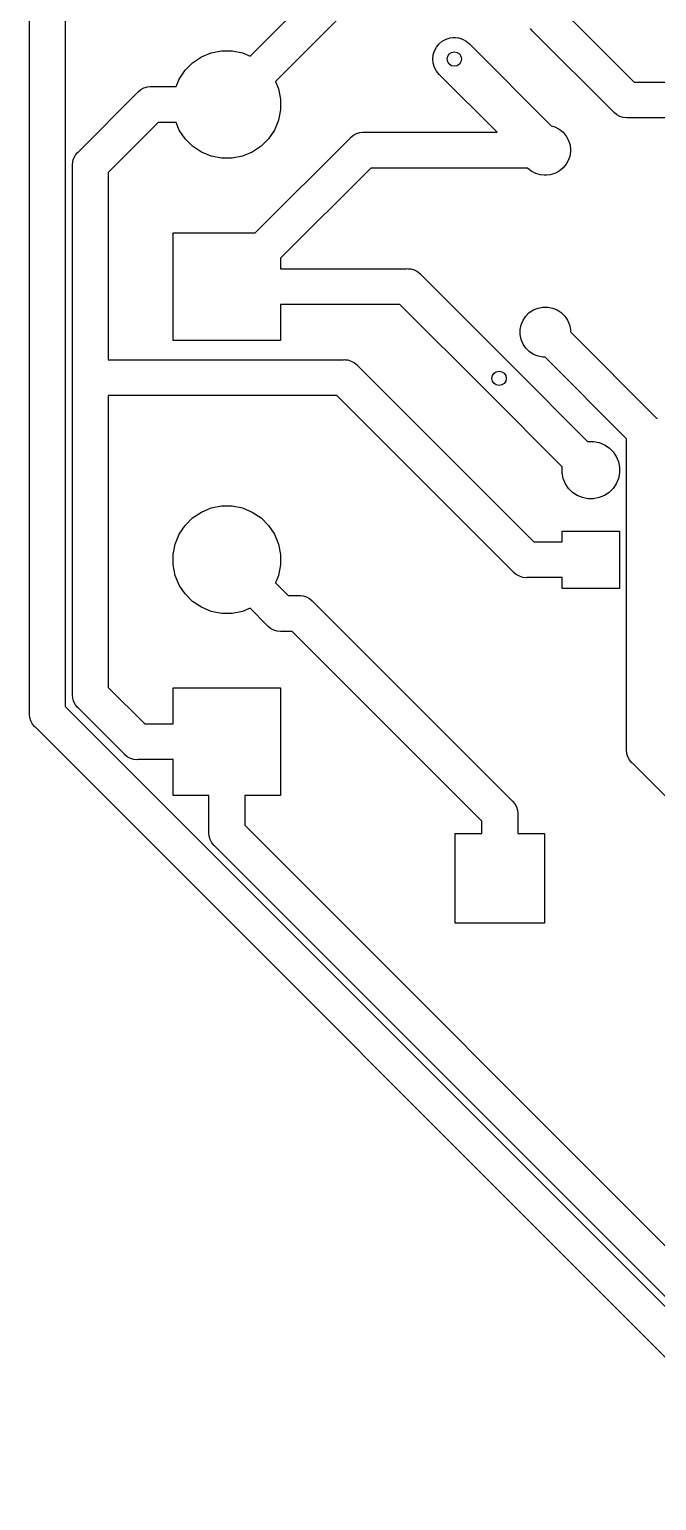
# Model space of a CAD drawing. Extents: x 63.1 to 158, y -118.6 to -39.9.
# Drawn here: x 63.07 to 80.58, y -117.7 to -76.64 of the extents above; entities that cross this region are included whole.
import ezdxf

# ---------------------------------------------------------------- set-up
doc = ezdxf.new("R2010")
doc.units = 0
doc.header["$MEASUREMENT"] = 0
doc.layers.add('BLACK', color=7, linetype='CONTINUOUS')

msp = doc.modelspace()

# ---------------------------------------------------------------- linework, layer by layer
at = {"layer": 'BLACK', "linetype": 'CONTINUOUS'}
for p, q in [((69.2281, -77.3848), (73.2891, -73.3238)), ((73.8671, -74.16), (69.9352, -78.0919)), ((63.07, -95.7225), (63.07, -74.8846)), ((64.07, -75.0671), (64.07, -95.54)), ((77.97, -76.1293), (79.9507, -78.11)), ((77.1147, -76.6917), (77.0523, -76.6155)), ((77.1338, -76.7073), (77.1147, -76.6917)), ((79.3727, -78.9462), (77.1338, -76.7073)), ((74.373, -77.2393), (74.4287, -77.135)), ((74.4287, -77.135), (74.5037, -77.0437)), ((74.5037, -77.0437), (74.595, -76.9687)), ((74.595, -76.9687), (74.6993, -76.913)), ((74.6993, -76.913), (74.8124, -76.8787)), ((74.8124, -76.8787), (74.9005, -76.87)), ((74.9005, -76.87), (74.93, -76.8671)), ((74.93, -76.8671), (74.9595, -76.87)), ((74.9595, -76.87), (75.0476, -76.8787)), ((75.0476, -76.8787), (75.1607, -76.913)), ((75.1607, -76.913), (75.265, -76.9687)), ((75.265, -76.9687), (75.3563, -77.0437)), ((75.3563, -77.0437), (75.3751, -77.0666)), ((75.3751, -77.0666), (77.638, -79.3295)), ((67.4149, -77.7838), (67.6238, -77.5749)), ((67.6238, -77.5749), (67.8695, -77.4107)), ((67.8695, -77.4107), (68.1425, -77.2976)), ((68.1425, -77.2976), (68.4323, -77.24)), ((68.4323, -77.24), (68.7277, -77.24)), ((68.7277, -77.24), (69.0175, -77.2976)), ((69.0175, -77.2976), (69.2281, -77.3848)), ((74.3271, -77.47), (74.3387, -77.3524)), ((74.3387, -77.5876), (74.3271, -77.47)), ((74.3387, -77.3524), (74.373, -77.2393)), ((74.373, -77.7007), (74.3387, -77.5876)), ((67.2507, -78.0295), (67.4149, -77.7838)), ((74.4287, -77.805), (74.373, -77.7007)), ((74.5037, -77.8963), (74.4287, -77.805)), ((74.5266, -77.9151), (74.5037, -77.8963)), ((76.1215, -79.51), (74.5266, -77.9151)), ((64.4338, -80.0578), (66.0878, -78.4038)), ((66.0878, -78.4038), (66.1034, -78.3847)), ((66.1034, -78.3847), (66.1796, -78.3223)), ((66.1796, -78.3223), (66.2664, -78.2758)), ((66.2664, -78.2758), (66.3607, -78.2472)), ((66.3607, -78.2472), (66.4341, -78.24)), ((66.4341, -78.24), (66.4587, -78.2376)), ((66.4341, -78.24), (66.4341, -78.24)), ((66.4587, -78.2376), (66.4832, -78.24)), ((66.4832, -78.24), (67.1635, -78.24)), ((67.1635, -78.24), (67.2507, -78.0295)), ((69.9352, -78.0919), (70.0224, -78.3025)), ((70.0224, -78.3025), (70.08, -78.5923)), ((79.9507, -78.11), (86.2054, -78.11)), ((70.08, -78.5923), (70.08, -78.8877)), ((70.0224, -79.1775), (69.9093, -79.4505)), ((70.08, -78.8877), (70.0224, -79.1775)), ((79.3883, -78.9653), (79.3727, -78.9462)), ((79.4645, -79.0277), (79.3883, -78.9653)), ((79.5513, -79.0742), (79.4645, -79.0277)), ((79.6456, -79.1028), (79.5513, -79.0742)), ((79.7436, -79.1124), (79.6456, -79.1028)), ((79.7682, -79.11), (79.7436, -79.1124)), ((86.0229, -79.11), (79.7682, -79.11)), ((66.6658, -79.24), (65.27, -80.6358)), ((67.1635, -79.24), (66.6658, -79.24)), ((67.2507, -79.4505), (67.1635, -79.24)), ((67.4149, -79.6962), (67.2507, -79.4505)), ((69.9093, -79.4505), (69.7451, -79.6962)), ((72.0347, -79.6547), (72.1109, -79.5923)), ((72.1109, -79.5923), (72.1977, -79.5458)), ((72.1977, -79.5458), (72.292, -79.5172)), ((72.292, -79.5172), (72.3654, -79.51)), ((72.3654, -79.51), (72.39, -79.5076)), ((72.39, -79.5076), (72.4146, -79.51)), ((72.4146, -79.51), (76.1215, -79.51)), ((77.638, -79.3295), (77.7392, -79.3602)), ((77.7392, -79.3602), (77.8608, -79.4252)), ((77.8608, -79.4252), (77.9674, -79.5126)), ((77.9674, -79.5126), (78.0548, -79.6192)), ((78.0548, -79.6192), (78.1198, -79.7408)), ((67.6238, -79.9051), (67.4149, -79.6962)), ((67.8695, -80.0693), (67.6238, -79.9051)), ((69.5362, -79.9051), (69.2905, -80.0693)), ((69.3729, -82.32), (72.0191, -79.6738)), ((69.7451, -79.6962), (69.5362, -79.9051)), ((72.0191, -79.6738), (72.0347, -79.6547)), ((78.1198, -79.7408), (78.1599, -79.8728)), ((78.1599, -79.8728), (78.1734, -80.01)), ((78.1734, -80.01), (78.1599, -80.1472)), ((64.2676, -80.4287), (64.2772, -80.3307)), ((64.27, -80.4532), (64.2676, -80.4287)), ((64.27, -86.3354), (64.27, -80.4532)), ((64.2772, -80.3307), (64.2929, -80.2792)), ((64.2929, -80.2792), (64.3058, -80.2364)), ((64.3058, -80.2364), (64.3523, -80.1496)), ((64.3523, -80.1496), (64.4147, -80.0734)), ((64.4147, -80.0734), (64.4338, -80.0578)), ((68.1425, -80.1824), (67.8695, -80.0693)), ((68.4323, -80.24), (68.1425, -80.1824)), ((68.7277, -80.24), (68.4323, -80.24)), ((69.0175, -80.1824), (68.7277, -80.24)), ((69.2905, -80.0693), (69.0175, -80.1824)), ((78.0548, -80.4008), (77.9674, -80.5074)), ((78.1198, -80.2792), (78.0548, -80.4008)), ((78.1599, -80.1472), (78.1198, -80.2792)), ((65.27, -80.6358), (65.27, -85.86)), ((72.5971, -80.51), (70.08, -83.0271)), ((76.9758, -80.51), (72.5971, -80.51)), ((77.0792, -80.5948), (76.9758, -80.51)), ((77.2008, -80.6598), (77.0792, -80.5948)), ((77.3328, -80.6999), (77.2008, -80.6598)), ((77.4356, -80.71), (77.3328, -80.6999)), ((77.5044, -80.71), (77.4356, -80.71)), ((77.6072, -80.6999), (77.5044, -80.71)), ((77.7392, -80.6598), (77.6072, -80.6999)), ((77.8608, -80.5948), (77.7392, -80.6598)), ((77.9674, -80.5074), (77.8608, -80.5948)), ((67.08, -85.32), (67.08, -82.32)), ((67.08, -82.32), (69.3729, -82.32)), ((70.08, -83.0271), (70.08, -83.32)), ((70.08, -83.32), (73.5954, -83.32)), ((73.5954, -83.32), (73.62, -83.3176)), ((73.62, -83.3176), (73.6446, -83.32)), ((73.6446, -83.32), (73.718, -83.3272)), ((73.718, -83.3272), (73.8123, -83.3558)), ((73.8123, -83.3558), (73.8991, -83.4023)), ((73.8991, -83.4023), (73.9753, -83.4647)), ((73.9753, -83.4647), (73.9909, -83.4838)), ((73.9909, -83.4838), (76.5509, -86.0438)), ((73.4129, -84.32), (70.08, -84.32)), ((70.08, -84.32), (70.08, -85.32)), ((75.8438, -86.7509), (73.4129, -84.32)), ((76.9263, -84.6438), (77.0238, -84.5463)), ((77.0238, -84.5463), (77.1384, -84.4697)), ((77.1384, -84.4697), (77.2658, -84.4169)), ((77.2658, -84.4169), (77.4011, -84.39)), ((77.4011, -84.39), (77.5389, -84.39)), ((77.5389, -84.39), (77.6742, -84.4169)), ((77.6742, -84.4169), (77.8016, -84.4697)), ((77.8016, -84.4697), (77.9162, -84.5463)), ((77.9162, -84.5463), (78.0137, -84.6438)), ((76.77, -85.0211), (76.7969, -84.8858)), ((76.7969, -84.8858), (76.8497, -84.7584)), ((76.8497, -84.7584), (76.9263, -84.6438)), ((78.0137, -84.6438), (78.0903, -84.7584)), ((78.0903, -84.7584), (78.1431, -84.8858)), ((78.1431, -84.8858), (78.17, -85.0211)), ((70.08, -85.32), (67.08, -85.32)), ((76.77, -85.1589), (76.77, -85.0211)), ((76.7969, -85.2942), (76.77, -85.1589)), ((76.8497, -85.4216), (76.7969, -85.2942)), ((78.17, -85.0211), (78.17, -85.0829)), ((78.17, -85.0829), (80.5762, -87.4891)), ((76.9263, -85.5362), (76.8497, -85.4216)), ((77.0238, -85.6337), (76.9263, -85.5362)), ((77.1384, -85.7103), (77.0238, -85.6337)), ((77.2658, -85.7631), (77.1384, -85.7103)), ((77.4011, -85.79), (77.2658, -85.7631)), ((77.4629, -85.79), (77.4011, -85.79)), ((79.74, -88.0671), (77.4629, -85.79)), ((65.27, -85.86), (71.8354, -85.86)), ((71.8354, -85.86), (71.86, -85.8576)), ((71.86, -85.8576), (71.8846, -85.86)), ((71.8846, -85.86), (71.958, -85.8672)), ((71.958, -85.8672), (72.0523, -85.8958)), ((72.0523, -85.8958), (72.1391, -85.9423)), ((72.1391, -85.9423), (72.2153, -86.0047)), ((72.2153, -86.0047), (72.2309, -86.0238)), ((72.2309, -86.0238), (77.1471, -90.94)), ((76.5509, -86.0438), (76.5509, -86.0438)), ((76.5509, -86.0438), (78.6494, -88.1423)), ((64.2676, -86.36), (64.27, -86.3354)), ((64.27, -86.3846), (64.2676, -86.36)), ((64.27, -95.1854), (64.27, -86.3846)), ((71.6529, -86.86), (65.27, -86.86)), ((65.27, -86.86), (65.27, -95.0029)), ((76.5691, -91.7762), (71.6529, -86.86)), ((77.9423, -88.8494), (75.8438, -86.7509)), ((75.8438, -86.7509), (75.8438, -86.7509)), ((80.5762, -87.4891), (80.5953, -87.5047)), ((78.6494, -88.1423), (78.6612, -88.14)), ((78.6612, -88.14), (78.8188, -88.14)), ((78.8188, -88.14), (78.9734, -88.1707)), ((78.9734, -88.1707), (79.1189, -88.231)), ((79.1189, -88.231), (79.25, -88.3186)), ((79.74, -96.7254), (79.74, -88.0671)), ((79.25, -88.3186), (79.3614, -88.43)), ((79.3614, -88.43), (79.449, -88.5611)), ((79.449, -88.5611), (79.5093, -88.7066)), ((77.94, -88.8612), (77.9423, -88.8494)), ((77.94, -89.0188), (77.94, -88.8612)), ((77.9707, -89.1734), (77.94, -89.0188)), ((79.5093, -88.7066), (79.54, -88.8612)), ((79.54, -89.0188), (79.5093, -89.1734)), ((79.54, -88.8612), (79.54, -89.0188)), ((78.031, -89.3189), (77.9707, -89.1734)), ((78.1186, -89.45), (78.031, -89.3189)), ((78.23, -89.5614), (78.1186, -89.45)), ((79.3614, -89.45), (79.25, -89.5614)), ((79.449, -89.3189), (79.3614, -89.45)), ((79.5093, -89.1734), (79.449, -89.3189)), ((78.3611, -89.649), (78.23, -89.5614)), ((78.5066, -89.7093), (78.3611, -89.649)), ((78.6612, -89.74), (78.5066, -89.7093)), ((78.8188, -89.74), (78.6612, -89.74)), ((78.9734, -89.7093), (78.8188, -89.74)), ((79.1189, -89.649), (78.9734, -89.7093)), ((79.25, -89.5614), (79.1189, -89.649)), ((67.4149, -90.4838), (67.6238, -90.2749)), ((67.6238, -90.2749), (67.8695, -90.1107)), ((67.8695, -90.1107), (68.1425, -89.9976)), ((68.1425, -89.9976), (68.4323, -89.94)), ((68.4323, -89.94), (68.7277, -89.94)), ((68.7277, -89.94), (69.0175, -89.9976)), ((69.0175, -89.9976), (69.2905, -90.1107)), ((69.2905, -90.1107), (69.5362, -90.2749)), ((69.5362, -90.2749), (69.7451, -90.4838)), ((67.2507, -90.7295), (67.4149, -90.4838)), ((69.7451, -90.4838), (69.9093, -90.7295)), ((77.94, -90.94), (77.94, -90.64)), ((77.94, -90.64), (79.54, -90.64)), ((79.54, -90.64), (79.54, -92.24)), ((67.08, -91.2923), (67.1376, -91.0025)), ((67.1376, -91.0025), (67.2507, -90.7295)), ((69.9093, -90.7295), (70.0224, -91.0025)), ((70.0224, -91.0025), (70.08, -91.2923)), ((77.1471, -90.94), (77.94, -90.94)), ((67.08, -91.5877), (67.08, -91.2923)), ((70.08, -91.2923), (70.08, -91.5877)), ((67.1376, -91.8775), (67.08, -91.5877)), ((67.2507, -92.1505), (67.1376, -91.8775)), ((70.0224, -91.8775), (69.9352, -92.0881)), ((70.08, -91.5877), (70.0224, -91.8775)), ((76.5847, -91.7953), (76.5691, -91.7762)), ((76.6609, -91.8577), (76.5847, -91.7953)), ((76.7477, -91.9042), (76.6609, -91.8577)), ((76.842, -91.9328), (76.7477, -91.9042)), ((76.94, -91.9424), (76.842, -91.9328)), ((76.9646, -91.94), (76.94, -91.9424)), ((77.94, -91.94), (76.9646, -91.94)), ((77.94, -92.24), (77.94, -91.94)), ((67.4149, -92.3962), (67.2507, -92.1505)), ((69.9352, -92.0881), (70.2871, -92.44)), ((79.54, -92.24), (77.94, -92.24)), ((67.6238, -92.6051), (67.4149, -92.3962)), ((67.8695, -92.7693), (67.6238, -92.6051)), ((68.1425, -92.8824), (67.8695, -92.7693)), ((70.2871, -92.44), (70.5854, -92.44)), ((70.5854, -92.44), (70.61, -92.4376)), ((70.61, -92.4376), (70.6346, -92.44)), ((70.6346, -92.44), (70.708, -92.4472)), ((70.708, -92.4472), (70.8023, -92.4758)), ((70.8023, -92.4758), (70.8891, -92.5223)), ((70.8891, -92.5223), (70.9653, -92.5847)), ((70.9653, -92.5847), (70.9809, -92.6038)), ((70.9809, -92.6038), (76.5362, -98.1591)), ((68.4323, -92.94), (68.1425, -92.8824)), ((68.7277, -92.94), (68.4323, -92.94)), ((69.0175, -92.8824), (68.7277, -92.94)), ((69.2281, -92.7952), (69.0175, -92.8824)), ((69.7091, -93.2762), (69.2281, -92.7952)), ((69.7247, -93.2953), (69.7091, -93.2762)), ((69.8009, -93.3577), (69.7247, -93.2953)), ((69.8877, -93.4042), (69.8009, -93.3577)), ((69.982, -93.4328), (69.8877, -93.4042)), ((70.08, -93.4424), (69.982, -93.4328)), ((70.1046, -93.44), (70.08, -93.4424)), ((70.4029, -93.44), (70.1046, -93.44)), ((75.7, -98.7371), (70.4029, -93.44)), ((64.2676, -95.21), (64.27, -95.1854)), ((64.2772, -95.308), (64.2676, -95.21)), ((65.27, -95.0029), (66.2871, -96.02)), ((67.08, -96.02), (67.08, -95.02)), ((67.08, -95.02), (70.08, -95.02)), ((70.08, -95.02), (70.08, -98.02)), ((64.07, -95.54), (85.39, -116.86)), ((64.2979, -95.3761), (64.2772, -95.308)), ((64.3058, -95.4023), (64.2979, -95.3761)), ((64.3523, -95.4891), (64.3058, -95.4023)), ((64.4147, -95.5653), (64.3523, -95.4891)), ((64.4338, -95.5809), (64.4147, -95.5653)), ((65.7091, -96.8562), (64.4338, -95.5809)), ((63.0676, -95.7471), (63.07, -95.7225)), ((63.07, -95.7716), (63.0676, -95.7471)), ((63.0772, -95.8451), (63.07, -95.7716)), ((63.1058, -95.9393), (63.0772, -95.8451)), ((63.1522, -96.0262), (63.1058, -95.9393)), ((63.2147, -96.1023), (63.1522, -96.0262)), ((66.2871, -96.02), (67.08, -96.02)), ((63.2338, -96.118), (63.2147, -96.1023)), ((84.812, -117.696), (63.2338, -96.118)), ((65.7247, -96.8753), (65.7091, -96.8562)), ((65.8009, -96.9377), (65.7247, -96.8753)), ((79.7376, -96.75), (79.74, -96.7254)), ((79.7472, -96.848), (79.7376, -96.75)), ((79.7677, -96.9154), (79.7472, -96.848)), ((65.8877, -96.9842), (65.8009, -96.9377)), ((65.982, -97.0128), (65.8877, -96.9842)), ((66.08, -97.0224), (65.982, -97.0128)), ((66.1046, -97.02), (66.08, -97.0224)), ((67.08, -97.02), (66.1046, -97.02)), ((67.08, -98.02), (67.08, -97.02)), ((79.7758, -96.9423), (79.7677, -96.9154)), ((79.8223, -97.0291), (79.7758, -96.9423)), ((79.8847, -97.1053), (79.8223, -97.0291)), ((79.9038, -97.1209), (79.8847, -97.1053)), ((82.6532, -99.8703), (79.9038, -97.1209)), ((68.08, -98.02), (67.08, -98.02)), ((68.08, -99.0354), (68.08, -98.02)), ((70.08, -98.02), (69.08, -98.02)), ((69.08, -98.02), (69.08, -98.8529)), ((76.5362, -98.1591), (76.5553, -98.1747)), ((76.5553, -98.1747), (76.6177, -98.2509)), ((76.6177, -98.2509), (76.6642, -98.3377)), ((76.6642, -98.3377), (76.6928, -98.432)), ((76.6928, -98.432), (76.6996, -98.5014)), ((76.6996, -98.5014), (76.7024, -98.53)), ((69.08, -98.8529), (83.2871, -113.06)), ((75.7, -99.08), (75.7, -98.7371)), ((76.7024, -98.53), (76.7, -98.5546)), ((76.7, -98.5546), (76.7, -99.08)), ((68.0776, -99.06), (68.08, -99.0354)), ((68.08, -99.0846), (68.0776, -99.06)), ((68.0872, -99.158), (68.08, -99.0846)), ((68.1158, -99.2523), (68.0872, -99.158)), ((68.1623, -99.3391), (68.1158, -99.2523)), ((68.2247, -99.4153), (68.1623, -99.3391)), ((74.95, -101.58), (74.95, -99.08)), ((74.95, -99.08), (75.7, -99.08)), ((76.7, -99.08), (77.45, -99.08)), ((77.45, -99.08), (77.45, -101.58)), ((68.2438, -99.4309), (68.2247, -99.4153)), ((82.7091, -113.896), (68.2438, -99.4309)), ((77.45, -101.58), (74.95, -101.58))]:
    msp.add_line(p, q, dxfattribs=at)
at = {"layer": 'BLACK'}
for centre in [(74.93, -77.47), (76.18, -86.38)]:
    msp.add_circle(centre, 0.2, dxfattribs=at)

doc.saveas('drawing.dxf')
